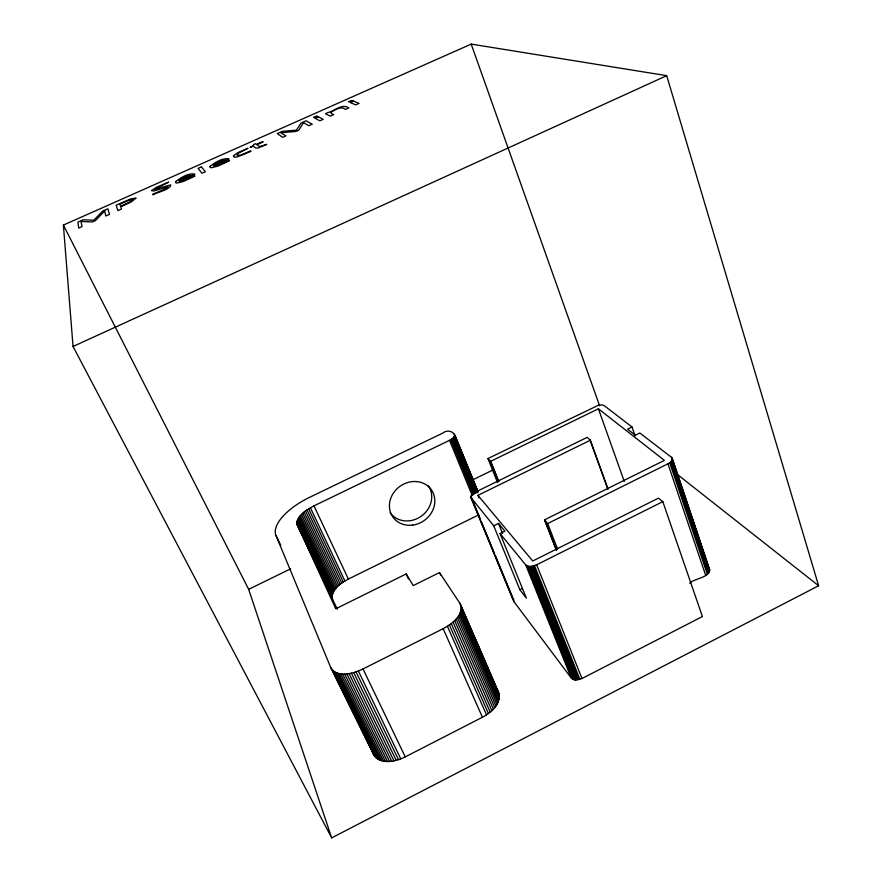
<?xml version="1.0" encoding="UTF-8"?>
<svg xmlns="http://www.w3.org/2000/svg" width="882" height="882" viewBox="0 0 882 882"><rect width="100%" height="100%" fill="white"/><g stroke="black" fill="none" stroke-linecap="round" stroke-linejoin="round"><path stroke-width="1.32" d="M296.738 523.379C297.895 514.636 306.98 509.719 313.97 505.86L449.511 440.339C461.021 436.171 449.831 427.263 442.907 433.029L309.615 497.316A47.143 20.286 -25.6 0 0 275.934 535.418L330.827 667.729L373.406 754.187C379.8 765.411 395.831 761.695 405.257 756.877L482.432 717.253C490.943 712.733 501.042 704.222 498.98 693.439L459.963 603.398L439.512 572.55L413.25 585.582L406.205 573.939L335.744 608.812L296.738 523.379L337.255 609.131M330.827 667.729C337.773 678.534 353.616 673.352 363.009 668.953L443.172 628.69C451.507 624.158 462.433 616.584 461.021 605.747M332.139 597.257C332.58 588.404 341.378 582.881 348.379 579.066L478.728 514.868M689.702 583.278C693.043 578.537 712.678 577.456 708.775 568.206L671.489 457.306L639.836 432.996L635.316 435.212L627.554 429.181L632.008 426.987L635.095 435.884M608.051 489.113L590.334 440.228L477.923 495.353L532.728 560.996L658.424 498.154L662.812 501.649L702.403 616.54L581.988 678.523L574.799 679.901L571.327 678.104L513.798 601.491L513.644 598.757M632.008 426.987L604.181 405.61L601.833 404.904L598.393 405.235L487.922 458.563L490.69 461.319L598.404 408.796L664.378 460.371L544.525 519.851L547.667 523.566L667.95 463.8C670.111 462.841 674.091 459.809 671.489 457.306M513.798 601.491L470.823 497.371L471.186 495.772L475.751 491.947L587.192 437.351L590.334 440.228M331.676 837.9L818.617 585.747L666.693 75.665L471.197 44.1L63.383 225.075L73.041 346.461L331.676 837.9L248.658 589.33L63.383 225.075M470.823 497.371L493.733 525.804L519.84 589.705L522.166 588.537M493.733 525.804L498.506 523.434L504.912 531.151L500.072 533.555L525.771 564.998L528.34 566.332L531.251 566.42L536.642 564.8L662.812 501.649M248.658 589.33L290.663 568.813M472.289 480.073L493.303 469.808M73.041 346.461L666.693 75.665M676.858 474.053L818.617 585.747M519.84 589.705L526.389 598.161L500.072 533.555M494.956 686.339L498.98 693.439M335.755 672.514L378.521 759.523M334.399 671.797L377.154 758.696M333.231 670.959L375.952 757.737M332.238 669.989L374.916 756.668M340.739 673.848L383.505 761.155M338.931 673.55L381.708 760.758M337.266 673.098L380.043 760.207M346.847 673.87L389.546 761.442M344.708 674.013L387.441 761.508M275.934 535.418L280.752 545.274M342.668 674.002L385.423 761.409M351.345 673.153L393.956 760.868M349.074 673.583L391.729 761.232M473.436 635.316L477.57 644.069A28.048 2.128 63.7 0 1 480.866 651.666L497.834 690.882M356.019 671.864L398.499 759.689M353.671 672.58L396.216 760.35M358.368 671.015L400.781 758.884M297.157 525.143L332.646 599.176M363.009 668.953L405.257 756.877M299.395 516.841L334.443 590.301M298.557 518.01L333.672 591.524M297.884 519.167L333.054 592.737M297.355 520.281L332.591 593.928M296.98 521.361L332.282 595.085M296.782 522.398L332.128 596.199M302.702 513.291L337.552 586.607M301.468 514.471L336.384 587.831M300.365 515.661L335.347 589.066M307.057 509.862L341.698 583.079M305.503 510.976L340.22 584.226M304.047 512.122L338.831 585.394M310.398 507.756L344.917 580.951M308.689 508.782L343.274 581.988M313.97 505.86L348.379 579.066M406.205 573.939L408.454 578.967M443.172 628.69L482.432 717.253M447.428 626.286L486.511 714.872M451.297 623.563L490.205 712.127M449.423 624.963L488.419 713.538M456.126 619.076L494.758 707.529M454.66 620.608L493.391 709.106M453.05 622.108L491.869 710.638M439.512 572.55L440.614 575.064M458.541 615.956L496.996 704.288M457.416 617.521L495.96 705.92M477.57 644.069L483.171 658.093M459.963 603.398L477.526 643.97M461.264 607.048L499.278 694.851M461.297 608.415L499.377 696.317M461.143 609.848L499.289 697.849M460.779 611.325L499.003 699.426M460.228 612.847L498.517 701.025M459.478 614.39L497.856 702.656M368.61 742.853L373.406 754.187M450.746 439.688L473.425 494.813M449.511 440.339L472.212 495.475M470.944 496.334L480.381 519.222M481.429 521.769L494.548 553.576M495.596 556.112L513.434 599.363M470.823 496.875L513.346 599.947M454.649 435.928L477.57 491.891M454.484 436.292L477.416 492.277M454.263 436.667L476.688 491.395M477.923 495.353L478.959 497.878M453.987 437.042L476.942 493.071M453.657 437.428L476.104 492.189M453.282 437.825L475.751 492.597M452.852 438.211L475.332 492.994M452.389 438.597L474.88 493.38M451.871 438.971L474.384 493.766M451.33 439.335L473.855 494.141M454.428 434.109L478.198 492.101M454.814 435.245L477.702 491.175M454.759 435.576L477.658 491.528M498.506 523.434L502.586 533.467M529.233 566.453L574.799 679.901M528.34 566.332L573.917 679.713M527.524 566.123L573.113 679.438M526.819 565.825L572.396 679.074M525.771 564.998L571.327 678.104M533.412 566.024L578.879 679.669M490.69 461.319L498.837 481.671M490.447 461.065L498.595 481.407M532.32 566.266L577.82 679.868M531.251 566.42L576.773 679.978M487.922 458.563L497.558 482.608M530.214 566.476L575.759 679.989M536.642 564.8L581.988 678.523M534.514 565.693L579.948 679.372M547.667 523.566L557.644 549.221M544.822 520.182L556.255 549.552M544.525 519.851L556.454 550.489M590.025 439.975L607.742 488.837M471.197 44.1L599.584 405.709M598.404 408.796L624.269 481.484M669.703 462.763L707.287 574.116M667.95 463.8L705.611 575.163M672.205 458.166L709.69 569.772M672.382 459.224L709.734 570.367M672.26 459.798L709.646 570.996M672.007 460.393L709.426 571.635M671.61 460.999L709.062 572.286M671.092 461.595L708.588 572.914M670.452 462.19L707.992 573.532M355.578 716.57A21.311 0.584 64.8 0 1 355.347 716.559M355.115 716.195A21.311 0.584 64.8 0 1 354.465 715.026M354.046 714.233A21.311 0.584 64.8 0 1 353.561 713.306M353.021 712.259A21.311 0.584 64.8 0 1 351.808 709.834M351.124 708.466A21.311 0.584 64.8 0 1 350.419 707.022M349.669 705.49A21.311 0.584 64.8 0 1 344.134 693.792M342.635 690.518A21.311 0.584 64.8 0 1 341.257 687.475M340.044 684.741A21.311 0.584 64.8 0 1 339.515 683.528M428.454 485.938A23.384 20.848 -35.8 0 1 421.056 516.345A23.384 20.848 -35.8 0 1 390.109 512.707M151.517 190.556L153.755 191.008L167.955 186.752L164.394 189.321L152.674 194.249L152.972 194.834C157.272 192.111 170.656 189.586 170.766 184.845L155.034 189.343L168.683 182.067L156.522 187.238L151.517 190.556M135.883 198.174L131.572 201.769L120.768 206.862L121.496 209.034L117.912 210.633L116.17 205.131L130.944 198.825L135.883 198.174M233.465 155.882L234.083 157.183L237.479 156.908L251.05 151.263L250.554 150.844L240.764 155.188L237.037 155.32L238.559 153.093L248.007 148.264L237.853 152.696L233.465 155.882M210.015 166.334L209.971 167.36L211.327 167.767L217.733 166.158L229.485 160.789L229.033 160.348L218.89 165.066L213.565 165.86L229.055 158.969C222.584 157.624 215.109 162.376 210.015 166.334M213.532 164.725L213.279 165.408L225.009 160.193L220.985 160.7L213.532 164.725M132.256 199.817L130.492 201.603L120.591 206.311L119.864 204.117L129.985 199.916L132.256 199.817M175.772 181.549L175.595 182.64L176.83 183.103L183.114 181.56L194.966 176.135L194.602 175.661L184.36 180.424L179.2 181.13L194.801 174.195C188.461 172.651 180.865 177.701 175.772 181.549M179.322 179.928L178.991 180.645L190.799 175.397L186.918 175.838L179.322 179.928M253.63 144.549L252.991 145.806L250.047 147.404L253.487 146.214L255.681 148L258.172 147.978L266.816 144.361L259.595 146.61L256.849 144.725L263.266 141.87L262.825 141.528L256.408 144.372L255.56 143.7L253.63 144.549M303.507 122.631L298.733 130.216L295.933 131.451L280.719 132.741L285.944 135.894L282.736 137.327L277.246 133.601L282.361 131.33L296.363 130.161L301.038 123.039L306.087 120.79L312.239 124.208L308.777 125.74L303.507 122.631M331.279 112.003L331.081 113.381L333.716 114.649L330.364 116.148L325.425 113.712L328.104 112.521C334.642 111.077 341.731 103.161 348.864 107.913L345.512 109.401C340.86 105.73 335.524 109.842 331.279 112.003M104.671 210.952L95.366 220.654L92.467 221.944L80.957 221.47L82.048 226.575L78.719 228.063L77.892 222.143L83.206 219.772L93.779 220.235L102.643 211.14L107.891 208.814L109.434 214.392L105.84 216.002L104.671 210.952M348.831 101.75L352.624 100.603L348.831 101.75M313.76 117.328C314.951 119.169 321.147 113.546 313.76 117.328M201.416 166.885L198.053 168.385L201.945 173.258L205.396 171.725L201.416 166.885M318.413 116.832L315.106 118.298L319.868 120.812L323.231 119.313L318.413 116.832M353.66 101.176L350.375 102.632L355.733 104.859L359.073 103.37L353.66 101.176M412.633 525.099A23.571 20.97 -35.9 0 0 431.53 490.017A23.571 20.97 -35.9 0 0 392.203 495.067A23.571 20.97 -35.9 0 0 412.633 525.099"/></g></svg>
